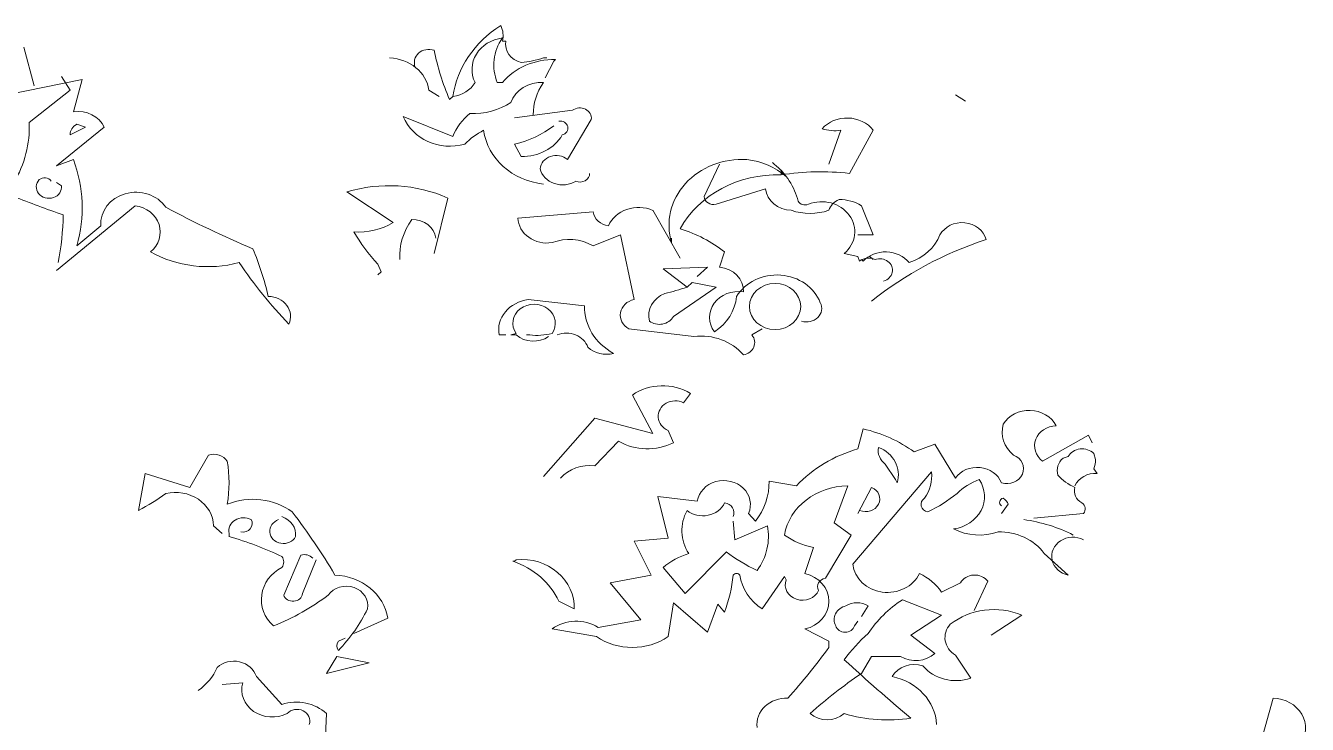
# Model space of a CAD drawing. Header units: metres. Extents: x -208167 to 103314, y -235023 to -104369.
# Drawn here: x 14759 to 18857, y -226670 to -224437 of the extents above; entities that cross this region are included whole.
import ezdxf

# ---------------------------------------------------------------- set-up
doc = ezdxf.new("R2010")
doc.units = ezdxf.units.M
doc.layers.add('FF', color=8, linetype='Continuous')
doc.layers.add('LH', color=94, linetype='Continuous')

# ---------------------------------------------------------------- blocks, each defined once
blk = doc.blocks.new('A$C6F3D4511')
at = {"layer": 'LH', "lineweight": 0}
for p, q in [((713.11, 3032.82), (710.08, 3032.82)), ((1138.13, 3026.75), (1129.02, 2988.8)), ((667.57, 3013.09), (666.06, 3014.61)), ((675.16, 2996.39), (667.57, 3013.09)), ((676.68, 3016.12), (673.65, 3016.12)), ((1086.52, 2994.87), (1153.31, 2979.69)), ((1094.11, 2963), (1086.52, 2994.87)), ((1097.15, 2984.25), (1104.74, 2997.91)), ((713.11, 2991.84), (717.67, 2991.84)), ((769.28, 2978.18), (778.38, 2984.25)), ((1133.58, 2952.37), (1097.15, 2984.25)), ((310.86, 2979.69), (301.75, 2973.62)), ((760.17, 2975.14), (757.13, 2978.18)), ((650.88, 2964.51), (702.49, 2956.92)), ((655.43, 2915.94), (634.18, 2955.41)), ((757.13, 2938.71), (801.15, 2958.44)), ((1091.08, 2950.85), (1083.49, 2947.82)), ((383.72, 2944.78), (404.97, 2902.28)), ((423.19, 2911.39), (412.56, 2944.78)), ((1109.29, 2909.87), (1066.79, 2947.82)), ((1083.49, 2947.82), (1097.15, 2940.23)), ((696.42, 2918.98), (702.49, 2931.12)), ((1094.11, 2915.94), (1109.29, 2909.87)), ((465.69, 2905.31), (461.14, 2899.24)), ((465.69, 2900.76), (465.69, 2905.31)), ((465.69, 2905.31), (465.69, 2900.76)), ((471.76, 2911.39), (473.28, 2912.9)), ((520.34, 2911.39), (534, 2879.51)), ((1104.74, 2890.14), (1109.29, 2893.17)), ((523.37, 2871.92), (479.35, 2887.1)), ((851.24, 2884.06), (810.26, 2853.7)), ((394.35, 2870.4), (383.72, 2841.56)), ((773.83, 2823.35), (761.69, 2877.99)), ((1109.29, 2806.65), (1039.47, 2870.4)), ((579.53, 2865.85), (555.25, 2818.79)), ((699.45, 2858.26), (632.66, 2864.33)), ((1069.83, 2850.67), (1091.08, 2830.94)), ((383.72, 2841.56), (397.38, 2841.56)), ((562.84, 2833.97), (562.84, 2838.53)), ((596.23, 2777.81), (608.38, 2841.56)), ((608.38, 2841.56), (632.66, 2830.94)), ((397.38, 2820.31), (409.53, 2823.35)), ((515.78, 2824.86), (520.34, 2809.69)), ((386.76, 2820.31), (383.72, 2817.27)), ((383.72, 2817.27), (386.76, 2820.31)), ((392.83, 2815.76), (394.35, 2817.27)), ((395.87, 2815.76), (397.38, 2820.31)), ((823.92, 2812.72), (820.89, 2805.13)), ((570.43, 2808.17), (530.96, 2809.69)), ((530.96, 2809.69), (540.07, 2800.58)), ((549.18, 2789.95), (570.43, 2808.17)), ((820.89, 2805.13), (823.92, 2802.1)), ((523.37, 2789.95), (544.62, 2794.51)), ((561.32, 2761.11), (523.37, 2789.95)), ((544.62, 2794.51), (549.18, 2789.95)), ((640.25, 2771.74), (690.34, 2777.81)), ((482.39, 2748.97), (491.5, 2742.9)), ((543.1, 2741.38), (600.79, 2748.97)), ((705.52, 2742.9), (700.97, 2744.41)), ((688.83, 2742.9), (691.86, 2742.9)), ((700.97, 2742.9), (705.52, 2742.9)), ((716.15, 2742.9), (710.08, 2742.9)), ((546.14, 2685.21), (552.21, 2676.11)), ((579.53, 2645.75), (597.75, 2683.7)), ((631.14, 2660.93), (579.53, 2645.75)), ((676.68, 2603.25), (631.14, 2660.93)), ((192.46, 2644.23), (189.43, 2636.64)), ((233.45, 2618.43), (192.46, 2644.23)), ((397.38, 2630.57), (392.83, 2650.3)), ((565.87, 2648.78), (561.32, 2636.64)), ((329.08, 2635.12), (310.86, 2601.73)), ((347.29, 2627.53), (329.08, 2635.12)), ((609.89, 2638.16), (631.14, 2613.87)), ((186.39, 2619.94), (187.91, 2626.02)), ((210.68, 2622.98), (215.23, 2621.46)), ((974.2, 2624.5), (990.89, 2592.62)), ((184.87, 2606.28), (187.91, 2610.84)), ((401.94, 2516.72), (332.11, 2607.8)), ((373.1, 2615.39), (363.99, 2600.21)), ((363.99, 2600.21), (362.47, 2597.18)), ((476.32, 2598.69), (452.03, 2594.14)), ((990.89, 2592.62), (1030.36, 2606.28)), ((1030.36, 2606.28), (1036.43, 2569.85)), ((385.24, 2592.62), (397.38, 2566.82)), ((406.49, 2594.14), (418.63, 2557.71)), ((263.81, 2575.92), (269.88, 2566.82)), ((574.98, 2583.51), (540.07, 2578.96)), ((565.87, 2542.53), (574.98, 2583.51)), ((197.02, 2566.82), (241.04, 2562.26)), ((494.53, 2566.82), (488.46, 2559.23)), ((418.63, 2557.71), (403.46, 2545.57)), ((477.83, 2554.67), (506.67, 2541.01)), ((506.67, 2541.01), (508.19, 2559.23)), ((969.64, 2554.67), (962.05, 2547.08)), ((403.46, 2545.57), (426.22, 2503.06)), ((596.23, 2539.49), (565.87, 2542.53)), ((581.05, 2506.1), (596.23, 2539.49)), ((955.98, 2547.08), (955.98, 2544.05)), ((231.93, 2527.35), (210.68, 2506.1)), ((444.44, 2507.62), (436.85, 2533.42)), ((550.69, 2487.88), (514.26, 2528.87)), ((700.97, 2521.28), (702.49, 2519.76)), ((702.49, 2519.76), (704.01, 2519.76)), ((890.71, 2487.88), (878.57, 2521.28)), ((892.23, 2525.83), (907.41, 2486.37)), ((461.14, 2501.55), (462.65, 2504.58)), ((462.65, 2504.58), (482.39, 2472.7)), ((570.43, 2513.69), (550.69, 2487.88)), ((617.48, 2498.51), (581.05, 2506.1)), ((294.16, 2471.19), (282.02, 2500.03)), ((306.31, 2498.51), (323.01, 2489.4)), ((590.16, 2462.08), (617.48, 2498.51)), ((357.92, 2481.81), (323.01, 2466.63)), ((394.35, 2465.12), (388.28, 2475.74)), ((515.78, 2469.67), (521.85, 2477.26)), ((521.85, 2477.26), (530.96, 2449.94)), ((530.96, 2449.94), (561.32, 2478.78)), ((561.32, 2478.78), (565.87, 2445.38)), ((663.02, 2480.29), (649.36, 2472.7)), ((278.99, 2446.9), (251.66, 2466.63)), ((323.01, 2466.63), (350.33, 2446.9)), ((400.42, 2456.01), (397.38, 2460.56)), ((628.11, 2454.49), (590.16, 2462.08)), ((845.17, 2448.42), (814.81, 2463.6)), ((423.19, 2440.83), (444.44, 2452.97)), ((629.63, 2445.38), (669.09, 2452.97)), ((350.33, 2446.9), (329.08, 2428.69)), ((423.19, 2434.76), (423.19, 2440.83)), ((858.83, 2440.83), (852.76, 2443.86)), ((310.86, 2427.17), (297.2, 2404.4)), ((359.44, 2425.65), (385.24, 2425.65)), ((385.24, 2425.65), (394.35, 2408.95)), ((831.51, 2419.58), (860.35, 2425.65)), ((860.35, 2425.65), (869.46, 2408.95)), ((869.46, 2408.95), (831.51, 2419.58)), ((931.69, 2405.92), (908.93, 2378.59)), ((943.84, 2399.84), (962.05, 2398.33)), ((28.53, 2384.67), (39.15, 2342.16)), ((869.46, 2369.49), (870.98, 2333.06))]:
    blk.add_line(p, q, dxfattribs=at)
for centre, radius, start, end in [((736.64, 3038.13), 24.12, 155.85, 192.72), ((656.86, 2964.99), 101.13, 7.49, 55.17), ((691.42, 3029.8), 18.9, 285.33, 9.2), ((708.75, 3004.74), 31.42, 335.76, 82.02), ((671.37, 3009.29), 49.48, 339.34, 32.47), ((499.77, 3074.58), 278.74, 339.1, 349.48), ((778.49, 3011.68), 12.91, 338.83, 111.17), ((667.33, 2957.23), 57.39, 37.09, 91.27), ((706.59, 3100.69), 89.7, 250.52, 263.49), ((814.75, 2979.47), 36.68, 92.27, 172.52), ((679.09, 2964.41), 27.53, 16.22, 95.02), ((626.66, 2960.3), 59.14, 359.67, 32.22), ((760.93, 3004.74), 26.83, 208.74, 261.87), ((738.67, 3018), 56.62, 234.16, 273.32), ((644.33, 2956.65), 10.23, 50.23, 186.99), ((704, 2919.73), 56.42, 19.66, 47.72), ((1089.99, 2938.24), 25.1, 80.55, 157.56), ((407.06, 2928.44), 28.49, 38.82, 145), ((662.03, 2946.94), 7.02, 81.87, 253.07), ((722.38, 3011.8), 83.1, 228.74, 256.15), ((759.62, 2973.2), 44.08, 252.69, 340.44), ((1085.26, 2940.48), 11.89, 358.78, 60.71), ((1244.95, 2946.9), 111.51, 177.19, 208.8), ((417.88, 2978.94), 34.57, 261.16, 289.23), ((695.2, 2958.75), 39.79, 207.74, 271.75), ((669.09, 2952.37), 61.19, 277.13, 352.87), ((697.17, 2887.85), 65.63, 41.25, 60.17), ((503.64, 2855.22), 61.19, 97.13, 133.99), ((500.33, 2851.23), 64.85, 344.56, 93.78), ((665.4, 2905.58), 14.38, 5, 133.88), ((1238.52, 2868.23), 152.08, 161.72, 194.19), ((430.3, 2700.14), 203.72, 80, 97.14), ((518.61, 2859.65), 69.8, 132.16, 167.33), ((659.72, 2911.43), 20.52, 234.64, 347.06), ((469.36, 2804.9), 95.93, 26.45, 92.19), ((644.05, 2902.13), 8.35, 178.96, 297.03), ((1115.91, 2888.94), 11.23, 173.9, 40.3), ((1119.85, 2890.62), 7.25, 50.4, 145.86), ((456.01, 2889.28), 23.44, 271.39, 354.66), ((813.81, 2772.72), 117.46, 71.42, 116.34), ((1038.69, 2852.5), 31.19, 356.64, 148.31), ((413.32, 2843.84), 32.64, 88.67, 125.54), ((429.72, 2844.84), 29.49, 66.66, 226.79), ((407.42, 2861.55), 16.35, 15.26, 65.95), ((444.44, 2877.99), 6.79, 243.44, 333.43), ((525.73, 2879.85), 8.27, 253.41, 357.66), ((536.23, 3674.23), 935.46, 295.21, 300.58), ((1043.29, 2844.44), 26.25, 98.38, 228.22), ((751.77, 3772.92), 977.03, 291.08, 293.88), ((439.89, 2910.25), 47.44, 249.39, 290.61), ((592.09, 2839.59), 29.1, 22.37, 115.56), ((616.72, 2866.61), 16.1, 278.13, 351.87), ((673.61, 2859.45), 25.87, 259.96, 357.36), ((1387.93, 2865.1), 284.73, 180.77, 190.29), ((304.86, 2831.82), 21.94, 26.36, 166.32), ((594.03, 2734.82), 119.29, 108.97, 130.99), ((792.87, 2836.04), 20.71, 88.09, 173.11), ((739.68, 2821.07), 64.62, 356.63, 33.5), ((840.45, 2897.96), 53.57, 235.7, 275.06), ((175.64, 2540.74), 315.31, 48.34, 69.99), ((367.41, 2857.12), 45.62, 199.94, 250.06), ((653.74, 2798.05), 39.07, 66.87, 122.66), ((654.62, 2948.61), 217.09, 321.25, 331.37), ((372.94, 2798.6), 26.26, 40.78, 143.46), ((1233.87, 2715.54), 319.55, 159.41, 168.21), ((974.43, 2908.05), 97.77, 253.63, 301.7), ((377.95, 2806.81), 11.29, 67.86, 252.84), ((387.98, 2807.06), 11.74, 47.82, 119.5), ((547.51, 3057.46), 467.59, 319.46, 328.66), ((469.32, 2761.26), 40.84, 28.66, 160.68), ((522.53, 2786.33), 23.46, 95.36, 182.27), ((471, 2770.98), 22.77, 0, 180), ((628.87, 3013.85), 237.66, 250.41, 255.39), ((503.53, 2760.14), 25.65, 326.38, 99.98), ((553.24, 2784.99), 48.26, 184.93, 234.03), ((559.04, 2761.87), 24.12, 347.28, 65.85), ((592.74, 2762.48), 15.72, 300.77, 77.17), ((685.89, 2747.53), 30.61, 351.3, 81.64), ((920.96, 2761.18), 19.66, 89.68, 202.94), ((443, 2769.22), 13.43, 155.55, 289.47), ((471, 2770.98), 22.77, 180, 0), ((586, 2770.89), 54.26, 301.62, 0.9), ((685.03, 2754.44), 18.83, 327.83, 212.17), ((573.76, 2767.29), 13.89, 206.42, 309.39), ((656.19, 2724.87), 19.86, 65.15, 162.78), ((682.75, 2792.99), 50.46, 254.29, 276.91), ((501.62, 2735.46), 12.56, 143.72, 258.36), ((536.59, 2694.82), 47.01, 82.04, 142.92), ((685.65, 2759.18), 22.36, 232.78, 313.25), ((620.52, 2747.64), 23.75, 255.19, 314.68), ((570.89, 2648.72), 44.1, 52.49, 124.14), ((559.5, 2662.68), 15.28, 294.63, 118.5), ((245.22, 2642.13), 26.41, 28.8, 154.9), ((220.7, 2633.56), 19.79, 310.1, 88.25), ((238.51, 2647.27), 30.8, 312.34, 14.26), ((422.81, 2533.41), 120.68, 104.39, 128.74), ((198.24, 2616.59), 13.99, 27.2, 137.61), ((391.19, 2604.89), 29.73, 113.84, 195.04), ((361.52, 2629.05), 17.91, 310.27, 9.76), ((361.5, 2517.55), 118.58, 40.23, 72.39), ((584.36, 2677.2), 46.65, 240.4, 303.18), ((209.92, 2619.19), 23.54, 178.15, 200.77), ((203.59, 2609.32), 16.82, 344.29, 46.22), ((264.94, 2610.98), 14.66, 112.83, 289.67), ((1102.47, 2597.18), 146.52, 171.66, 188.34), ((969.64, 2611.03), 14.22, 71.32, 148.64), ((291.49, 2589.39), 22.97, 32.5, 160.18), ((370.63, 2603.25), 38.79, 173.26, 213.22), ((635.5, 2580.73), 33.43, 38.92, 97.48), ((186.43, 2586.71), 19.64, 22.23, 94.55), ((187.91, 2629.05), 40.08, 294.63, 322.69), ((317.19, 2583.51), 32.24, 148.81, 261.42), ((272.15, 2553.91), 49.48, 41.27, 69.34), ((541.59, 2597.18), 65.29, 178.67, 215.54), ((516.58, 2575.58), 23.73, 8.2, 201.67), ((192.08, 2588.83), 13.09, 299.54, 16.86), ((410.86, 2702.98), 154.47, 228.91, 240.65), ((390.55, 2581.24), 12.56, 115.02, 295.02), ((405.6, 2536.35), 57.8, 9.18, 89.11), ((1003.58, 2553.7), 33.95, 75.39, 178.35), ((1122.41, 2720.92), 173.82, 230.63, 240.35), ((203.09, 2571.37), 7.59, 126.87, 216.87), ((275.19, 2572.13), 12, 124.7, 161.57), ((267.22, 2577.82), 4.33, 307.88, 74.74), ((333.74, 2575.82), 7.61, 280.67, 54.27), ((517.45, 2567.58), 10.01, 99.61, 202.29), ((535.17, 2585.5), 21, 202.57, 311.82), ((934.78, 2525.62), 55.19, 65.69, 129.3), ((508.52, 2550.03), 45.24, 329.92, 25.99), ((1424.22, 2205.89), 637.46, 145.35, 151.9), ((916.36, 2545.61), 19.64, 112.23, 184.55), ((943.08, 2549.53), 13.13, 349.27, 121.34), ((268.56, 2435.93), 126.17, 98.39, 119.66), ((289.45, 2591.67), 46.13, 248.99, 299.81), ((537.41, 2544.05), 60.52, 169.89, 213.49), ((907.7, 2549.37), 12.15, 205.99, 69.47), ((943.84, 2556.95), 8.49, 153.44, 280.3), ((206.33, 2524.53), 18.93, 283.26, 119.48), ((271.44, 2501.31), 47.32, 88.21, 146.6), ((424.6, 2592.95), 60.78, 281.63, 308.77), ((1034.04, 2291.93), 263.93, 107.2, 118.3), ((417.86, 2643.87), 150.07, 297.41, 309.97), ((527.16, 2467.39), 63.37, 46.94, 71.13), ((371.14, 2519.97), 30.97, 203.5, 353.99), ((696.32, 2474.52), 46.99, 84.32, 182.21), ((728.93, 2452.87), 71.39, 110.43, 157.4), ((889.19, 2516.35), 9.96, 72.26, 139.63), ((917.27, 2519), 9.9, 147.53, 212.47), ((293.7, 2491.91), 14.22, 27.62, 145.22), ((366.57, 2462), 51.46, 117.59, 147.83), ((451.32, 2480.29), 28.18, 104.14, 255.86), ((453.95, 2512.04), 48.54, 305.87, 352.97), ((505.16, 2503.82), 3.79, 36.87, 143.13), ((671.66, 2521.15), 164.16, 185.26, 198.28), ((864.22, 2456.19), 49.96, 92.7, 171.48), ((890.59, 2481.94), 36.67, 315, 60), ((424.71, 2494.71), 8.49, 333.43, 79.7), ((446.56, 2496.67), 15.37, 201.96, 18.49), ((851.85, 2476.04), 19.12, 32.68, 190.06), ((290.75, 2390.25), 113.56, 30.81, 53.74), ((995.58, 2636.55), 197.09, 229.64, 246.35), ((899.21, 2488.83), 8.56, 186.34, 343.27), ((276.47, 2412.57), 59.48, 49.09, 114.65), ((398.14, 2461.32), 17.47, 55.62, 124.38), ((404.34, 2462.08), 14.15, 334.58, 74.97), ((978.35, 2535.59), 158.34, 203.4, 220.99), ((647.59, 2426.52), 34.09, 50.9, 124.86), ((299.31, 2444.42), 20.76, 303.81, 39.13), ((284.75, 2341.51), 148.82, 33.02, 45.92), ((408.77, 2458.28), 8.65, 195.26, 344.74), ((597.75, 2487.89), 53.13, 233.13, 306.87), ((852.76, 2436.27), 7.59, 323.13, 36.87), ((346.16, 2446.26), 24.51, 225.8, 302.78), ((936.38, 2769.69), 612.82, 213.13, 218.92), ((310.34, 2438.86), 36.88, 249.12, 322.77), ((347.29, 2395.62), 22.26, 27.56, 109.94), ((-802.69, 3607.51), 1695.12, 312.86, 315.65), ((951.8, 2400.31), 20.88, 44.83, 164.41), ((1014.8, 2432.86), 51.39, 200.31, 232.2), ((377.95, 2356.67), 50.44, 102.51, 177.51), ((118.78, 2044.98), 456.53, 45.3, 52.87), ((917.59, 2393.14), 27.09, 240.81, 14.33), ((29.47, 2354.92), 29.76, 91.82, 212.03), ((461.05, 2358.66), 26.05, 353.75, 93.15), ((896.29, 2343.3), 37.49, 70.3, 135.69), ((370.77, 2486.26), 123.04, 260.44, 288.36), ((424.71, 2385.42), 22.01, 226.4, 313.6), ((895.58, 2362.18), 11.43, 39.73, 196.87)]:
    blk.add_arc(centre, radius, start, end, dxfattribs=at)

msp = doc.modelspace()

# ---------------------------------------------------------------- block references
at = {"layer": 'FF', "xscale": -3.6, "yscale": 3.24, "zscale": 3.6}
msp.add_blockref('A$C6F3D4511', (18850.83, -234312.79), dxfattribs=at)

doc.saveas('drawing.dxf')
